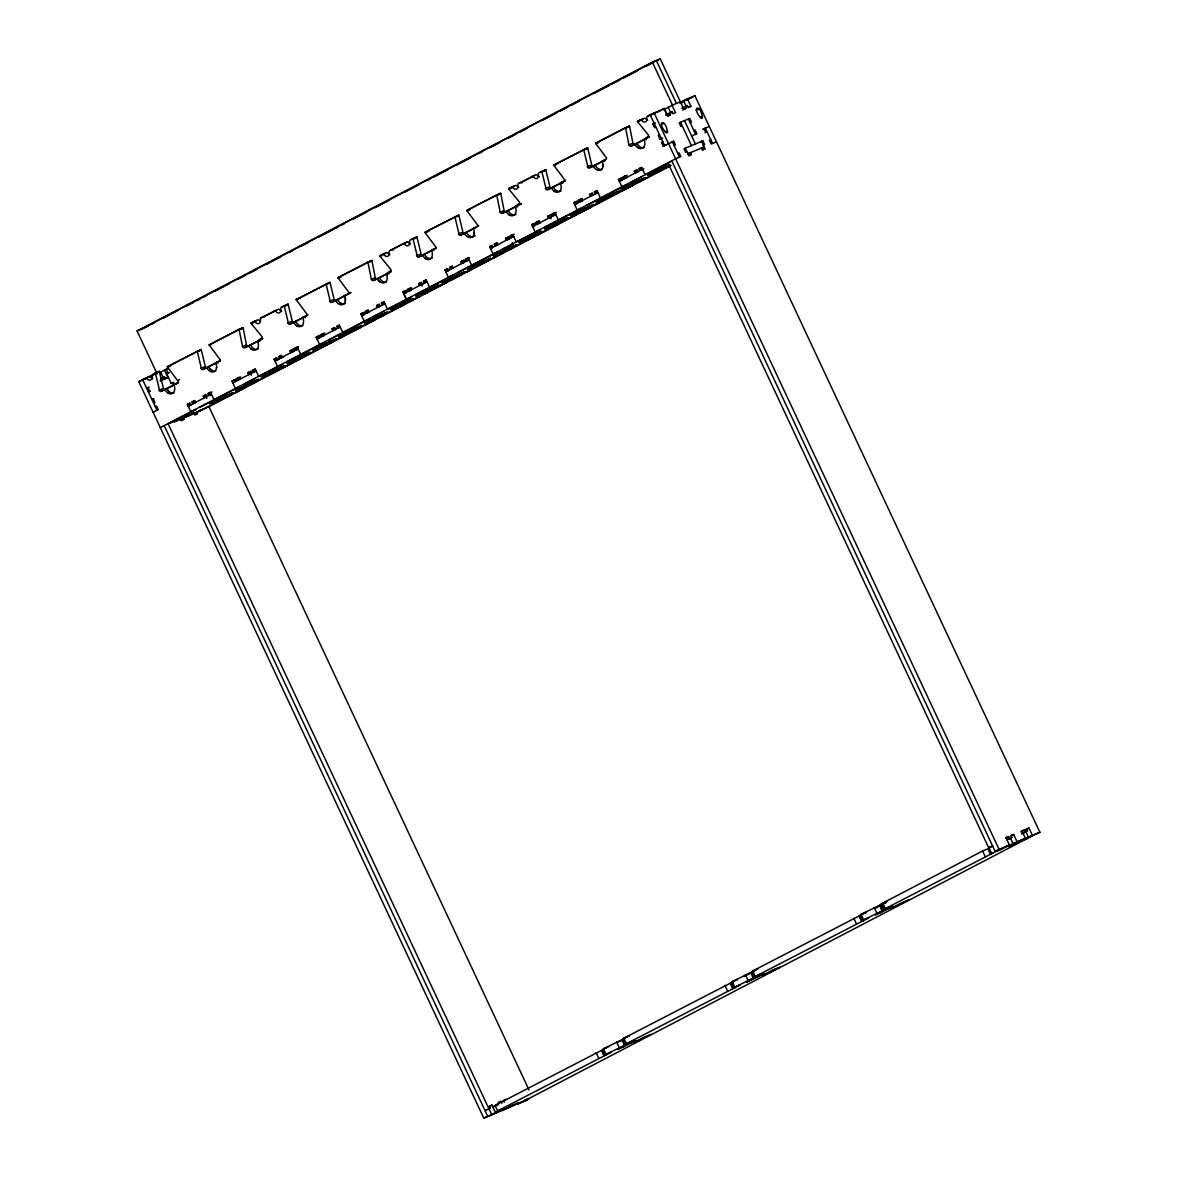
<?xml version="1.0" encoding="UTF-8"?>
<svg xmlns="http://www.w3.org/2000/svg" width="1177" height="1177" viewBox="0 0 1177 1177"><rect width="100%" height="100%" fill="white"/><g stroke="black" fill="none" stroke-linecap="round" stroke-linejoin="round"><path stroke-width="1.5" d="M216.524 368.107L216.627 366.827M345.332 300.885L345.45 299.62A7.15 5.091 67.4 0 0 344.523 295.633L350.702 292.661M474.154 233.664L474.257 232.399M602.977 166.457L603.08 165.192M262.324 338.947L248.627 346.097A2.045 1.457 67.4 0 1 246.479 344.935L243.168 328.221A2.016 1.442 67.4 0 0 242.962 327.662L239.019 329.31A2.016 1.442 67.4 0 1 239.211 329.869L242.521 346.568A2.045 1.457 67.4 0 0 244.669 347.745L248.538 345.729A7.121 5.076 67.4 0 0 256.056 349.819A7.121 5.076 67.4 0 0 257.542 341.021L262.103 337.608A2.045 1.457 67.4 0 0 261.838 336.49L251.275 323.572A2.03 1.442 67.4 0 1 250.966 323.072L256.66 320.424M391.147 271.74L377.449 278.89A2.045 1.457 67.4 0 1 375.978 278.611A2.045 1.457 67.4 0 1 375.286 277.713L371.976 261A2.016 1.442 67.4 0 0 371.785 260.455L367.827 262.088A2.016 1.442 67.4 0 1 368.018 262.648L371.344 279.361A2.045 1.457 67.4 0 0 373.492 280.523L377.346 278.508A7.121 5.076 67.4 0 0 384.879 282.598A7.121 5.076 67.4 0 0 386.365 273.814L390.926 270.386A2.045 1.457 67.4 0 0 390.661 269.283L380.083 256.351A2.03 1.442 67.4 0 1 379.788 255.85L385.467 253.202M502.8 213.111L506.257 211.669A2.045 1.457 67.4 0 1 504.109 210.506L500.799 193.793A2.016 1.442 67.4 0 0 500.608 193.234L496.65 194.882A2.016 1.442 67.4 0 1 496.841 195.426L500.151 212.14A2.045 1.457 67.4 0 0 502.299 213.317L506.169 211.301A7.121 5.076 67.4 0 0 513.702 215.391A7.121 5.076 67.4 0 0 515.188 206.593L519.734 203.18A2.045 1.457 67.4 0 0 519.484 202.061L508.905 189.144A2.03 1.442 67.4 0 1 508.611 188.644L514.29 185.995M648.777 137.312L635.08 144.462A2.045 1.457 67.4 0 1 632.932 143.285L629.621 126.572A2.016 1.442 67.4 0 0 629.415 126.027L625.473 127.66A2.016 1.442 67.4 0 1 625.664 128.219L628.974 144.933A2.045 1.457 67.4 0 0 631.122 146.095L634.991 144.08A7.121 5.076 67.4 0 0 642.51 148.17A7.121 5.076 67.4 0 0 643.996 139.386L648.556 135.958A2.045 1.457 67.4 0 0 648.292 134.855L637.728 121.922A2.03 1.442 67.4 0 1 637.419 121.422L643.113 118.774M544.274 227.529L555 222.129M200.075 407.124L210.639 401.813M255.291 378.523L244.36 384.026L246.714 382.996M286.805 361.869L297.369 356.557M328.898 339.903L339.447 334.606M373.55 316.598L384.114 311.302M415.628 294.647L426.192 289.351M457.706 272.696L468.667 267.15L466.298 268.209M502.373 249.392L513.304 243.874L510.95 244.904L512.922 244.095L512.289 242.712M235.017 392.603L245.978 387.056L235.017 392.603L237.004 391.779M586.529 205.475L597.092 200.178M289.601 362.619L290.248 364.002C251.952 383.467 308.359 354.91 288.262 364.826M631.181 182.17L641.745 176.874M363.84 325.382L374.801 319.85L363.84 325.382L365.826 324.558M450.57 280.126L461.531 274.594L450.57 280.126L452.571 279.302M492.663 258.175L503.624 252.628L492.663 258.175L494.649 257.351M537.315 234.87L548.276 229.338L537.315 234.87L539.301 234.046M579.408 212.919L590.368 207.373L579.408 212.919L581.379 212.095M632.049 185.657L621.088 191.189L632.049 185.657L630.078 186.481M670.434 165.413L665.77 167.899L670.978 165.339M157.203 373.962L137.076 330.987L652.352 62.131L660.253 58.85L683.837 109.181L686.471 108.078L685.602 106.239L687.383 105.503L688.251 107.342L690.884 106.254L687.442 98.883L679.703 102.914L687.088 99.442M141.034 329.354L656.31 60.498L676.422 103.458M144.992 327.706L148.228 326.014M151.465 324.322L154.702 322.63M162.809 318.408L177.389 310.802M185.495 306.564L193.602 302.342M196.839 300.65L200.075 298.958M203.327 297.266L206.564 295.574M214.655 291.352L229.25 283.745M237.342 279.523L245.449 275.286M248.685 273.594L256.792 269.371M266.517 264.295L281.097 256.689M289.204 252.466L292.44 250.775M300.547 246.537L308.639 242.315M318.364 237.239L337.814 227.102M341.05 225.41L344.287 223.718M352.394 219.481L366.974 211.875M375.08 207.652L389.661 200.046M404.241 192.44L418.821 184.818M426.927 180.596L430.164 178.904M433.416 177.212L447.996 169.606M456.087 165.383L470.682 157.762M478.774 153.54L482.026 151.848M490.118 147.625L499.842 142.549M507.949 138.327L516.041 134.09M519.292 132.412L527.384 128.175M541.979 120.569L556.559 112.963M559.796 111.271L567.903 107.048M571.139 105.356L579.246 101.119M593.826 93.513L608.406 85.906M611.643 84.214L619.749 79.992M622.986 78.3L637.581 70.694M645.673 66.456L653.779 62.234M657.016 60.542L660.253 58.85M174.122 421.763L181.641 417.835L168.046 423.617L491.589 1114.487L503.123 1109.161L494.105 1113.854L483.776 1118.15L138.754 381.613L148.287 376.964M178.639 382.613L164.942 389.764A2.045 1.457 67.4 0 1 163.78 389.705L159.278 371.329L152.613 374.389A2.03 1.457 67.4 0 0 151.921 375.669L152.054 377.42A4.075 2.898 67.4 0 1 150.288 380.142A4.075 2.898 67.4 0 1 147.11 378.788A2.03 1.442 67.4 0 0 145.315 378.2M155.32 372.977L159.822 391.338A2.045 1.457 67.4 0 0 160.984 391.411L164.839 389.396A7.121 5.076 67.4 0 0 172.372 393.486A7.121 5.076 67.4 0 0 173.858 384.688L177.727 382.672A2.03 1.442 67.4 0 0 178.389 381.657L167.575 367.239A2.03 1.442 67.4 0 1 167.281 366.738L201.12 349.495A2.016 1.442 67.4 0 1 201.311 350.055L205.622 367.871A2.03 1.442 67.4 0 0 206.534 368.018M197.162 351.143A2.016 1.442 67.4 0 1 197.368 351.688L201.664 369.504A2.03 1.442 67.4 0 0 202.827 369.578L206.696 367.562A7.121 5.076 67.4 0 0 214.214 371.652A7.121 5.076 67.4 0 0 215.715 362.854L219.569 360.839A2.045 1.457 67.4 0 0 220.231 359.824L209.123 344.905L239.019 329.31M253.688 321.645A2.03 1.442 67.4 0 1 255.483 322.248A4.075 2.898 67.4 0 0 258.646 323.587A4.075 2.898 67.4 0 0 260.426 320.865L260.294 319.129A2.03 1.457 67.4 0 1 260.97 317.849L277.11 309.742M307.462 315.407L293.75 322.557A2.045 1.457 67.4 0 1 292.587 322.483L288.1 304.122L281.421 307.182A2.03 1.457 67.4 0 0 280.744 308.462L280.876 310.198A4.075 2.898 67.4 0 1 279.096 312.92A4.075 2.898 67.4 0 1 275.933 311.567A2.03 1.442 67.4 0 0 274.138 310.978M284.201 305.888L288.63 324.131A2.045 1.457 67.4 0 0 289.792 324.19L293.661 322.174A7.121 5.076 67.4 0 0 301.194 326.264A7.121 5.076 67.4 0 0 302.68 317.481L306.55 315.451A2.03 1.442 67.4 0 0 307.197 314.436L296.398 300.017A2.03 1.442 67.4 0 1 296.104 299.517L329.943 282.289A2.016 1.442 67.4 0 1 330.134 282.833L334.43 300.65M348.392 293.617A2.045 1.457 67.4 0 0 349.054 292.602L337.946 277.684L367.827 262.088M419.115 256.777L422.572 255.335A2.045 1.457 67.4 0 1 421.41 255.277L416.923 236.901L410.243 239.961A2.03 1.457 67.4 0 0 409.552 241.241L409.699 242.992A4.075 2.898 67.4 0 1 407.919 245.713A4.075 2.898 67.4 0 1 404.741 244.36A2.03 1.442 67.4 0 0 402.961 243.771L389.793 250.627A2.03 1.457 67.4 0 0 389.101 251.907L389.249 253.658A4.075 2.898 67.4 0 1 387.468 256.38A4.075 2.898 67.4 0 1 384.29 255.026A2.03 1.442 67.4 0 0 382.51 254.438M424.912 258.146L425.942 258.837A7.121 5.076 67.4 0 0 430.002 259.058A7.121 5.076 67.4 0 0 431.503 250.26L435.358 248.244A2.03 1.442 67.4 0 0 436.02 247.229L425.221 232.811A2.03 1.442 67.4 0 1 424.912 232.31L458.765 215.067A2.016 1.442 67.4 0 1 458.956 215.626L463.252 233.443A2.03 1.442 67.4 0 0 464.415 233.502L476.597 227.146M454.808 216.715A2.016 1.442 67.4 0 1 454.999 217.259L459.295 235.076A2.03 1.442 67.4 0 0 460.457 235.15L464.327 233.134A7.121 5.076 67.4 0 0 471.859 237.224A7.121 5.076 67.4 0 0 473.345 228.426L477.215 226.411A2.045 1.457 67.4 0 0 477.862 225.395L466.769 210.477L496.65 194.882M511.318 187.217A2.03 1.442 67.4 0 1 513.113 187.82A4.075 2.898 67.4 0 0 516.291 189.159A4.075 2.898 67.4 0 0 518.071 186.437L517.924 184.701A2.03 1.457 67.4 0 1 518.616 183.421L534.741 175.314M565.092 180.978L551.395 188.129A2.045 1.457 67.4 0 1 550.233 188.055L545.731 169.694L539.066 172.754A2.03 1.457 67.4 0 0 538.375 174.034L538.522 175.77A4.075 2.898 67.4 0 1 536.741 178.492A4.075 2.898 67.4 0 1 533.564 177.138A2.03 1.442 67.4 0 0 531.769 176.55M541.832 171.459L546.275 189.703A2.045 1.457 67.4 0 0 547.437 189.762L551.292 187.746A7.121 5.076 67.4 0 0 558.825 191.836A7.121 5.076 67.4 0 0 560.311 183.053L564.18 181.023A2.03 1.442 67.4 0 0 564.842 180.007L554.043 165.589A2.03 1.442 67.4 0 1 553.734 165.089L587.573 147.861A2.016 1.442 67.4 0 1 587.779 148.405L592.075 166.222A2.03 1.442 67.4 0 0 593.237 166.295L605.419 159.94M583.615 149.494A2.016 1.442 67.4 0 1 583.821 150.053L588.117 167.87A2.03 1.442 67.4 0 0 589.28 167.928L593.149 165.913A7.121 5.076 67.4 0 0 600.667 170.003A7.121 5.076 67.4 0 0 602.168 161.205L606.023 159.189A2.045 1.457 67.4 0 0 606.685 158.174L595.577 143.256L625.473 127.66M680.38 101.811L672.052 105.283L675.51 112.639L672.861 113.742L672.008 111.889L669.581 112.904L670.449 114.743L667.815 115.832L664.358 108.475L647.424 116.199A2.03 1.457 67.4 0 0 646.747 117.479L646.879 119.23A4.075 2.898 67.4 0 1 645.114 121.952A4.075 2.898 67.4 0 1 641.936 120.598A2.03 1.442 67.4 0 0 640.141 120.01M146.536 377.979L156.821 373.3M153.599 373.977L159.278 371.329M167.281 366.738L201.12 349.495M209.123 344.905L242.962 327.662M250.966 323.072L257.645 320.012A2.03 1.442 67.4 0 1 259.44 320.6A4.075 2.898 67.4 0 0 260.249 321.38M282.406 306.77L288.1 304.122M301.636 297.06L329.943 282.289M371.785 260.455L337.946 277.684M379.788 255.85L386.468 252.79A2.03 1.442 67.4 0 1 388.248 253.379A4.075 2.898 67.4 0 0 390.028 254.673M390.779 250.215L406.918 242.124A2.03 1.442 67.4 0 1 408.699 242.712A4.075 2.898 67.4 0 0 410.479 244.007M416.923 236.901L411.229 239.549M424.912 232.31L458.765 215.067M500.608 193.234L466.769 210.477M508.611 188.644L515.276 185.583A2.03 1.442 67.4 0 1 517.071 186.172A4.075 2.898 67.4 0 0 518.851 187.467M522.573 181.773L535.726 174.902A2.03 1.442 67.4 0 1 537.521 175.505A4.075 2.898 67.4 0 0 539.301 176.785M545.731 169.694L543.024 171.106A2.03 1.457 67.4 0 0 542.671 171.386M553.734 165.089L587.573 147.861M595.577 143.256L629.415 126.027M637.419 121.422L644.099 118.362A2.03 1.442 67.4 0 1 645.893 118.951A4.075 2.898 67.4 0 0 647.659 120.245M654.103 113.139L651.381 114.566A2.03 1.457 67.4 0 0 651.043 114.846M149.082 377.331L152.951 375.316L142.608 379.612L156.997 410.287M656.634 112.506L660.488 110.491L650.145 114.787L664.534 145.462M661.459 109.991L664.358 108.475M160.204 372.388L166.222 369.254L167.943 372.932L166.648 373.609L171.254 383.422L173.887 382.334M663.46 109.799L672.479 105.106L652.352 62.131M1039.924 832.316L1032.45 835.42L1029.007 828.049L1026.359 829.152L1027.227 830.991L1025.447 831.727L1024.593 829.888L1021.945 830.977L1025.402 838.348L1017.075 841.805L1013.618 834.434L1010.984 835.538L1011.837 837.377L1009.425 838.377L1008.557 836.538L1005.923 837.641L1009.38 844.998L995.183 851.309L1039.924 832.316L694.916 95.778L688.324 99.221A2.03 1.457 67.4 0 0 687.986 99.501M160.587 378.729L164.456 376.714L165.324 378.567L167.958 377.464L164.515 370.093L167.84 368.71M672.008 111.889L665.726 114.919L668.139 113.919M681.748 108.255L687.383 105.503M160.322 380.907L162.897 379.568L162.043 377.729L164.456 376.714M655.898 127.057L654.603 127.734L652.882 124.056L654.177 123.379M667.874 116.082L670.449 114.743M164.089 379.48L167.958 377.464M682.601 110.094L686.471 108.078M688.31 107.593L690.884 106.254M171.254 383.422L172.548 382.76L173.696 385.217M696.107 110.226L698.682 108.873L696.71 109.696M335.504 300.341A7.121 5.076 67.4 0 0 343.037 304.431A7.121 5.076 67.4 0 0 344.523 295.648L346.509 294.824L331.649 302.357A2.03 1.442 67.4 0 1 330.472 302.298L326.176 284.481A2.016 1.442 67.4 0 0 325.985 283.922M433.916 250.539A7.121 5.076 67.4 0 0 433.474 249.436L418.615 256.983A2.045 1.457 67.4 0 1 417.452 256.91L412.965 238.548M218.128 363.119A7.121 5.076 67.4 0 0 217.686 362.03L206.696 367.562M248.538 345.729L259.529 340.197A7.121 5.076 67.4 0 1 259.94 341.212M293.661 322.174L304.652 316.657A7.121 5.076 67.4 0 1 305.093 317.746M380.804 282.377L379.744 281.656A7.136 5.091 67.4 0 1 377.346 278.508L388.351 272.99A7.121 5.076 67.4 0 1 388.778 274.079M464.327 233.134L475.317 227.602L473.345 228.426M506.169 211.301L517.159 205.769A7.121 5.076 67.4 0 1 517.6 206.872M551.292 187.746L562.297 182.229A7.121 5.076 67.4 0 1 562.724 183.318M593.149 165.913L604.139 160.396A7.121 5.076 67.4 0 1 604.581 161.484M634.991 144.08L645.982 138.562A7.121 5.076 67.4 0 1 646.423 139.651M220.482 360.78L203.312 369.372M335.592 300.724L350.82 292.779M424.088 254.541L436.27 248.185M507.787 210.874L521.485 203.724M659.488 134.737L658.208 135.414L659.929 139.092L662.563 137.989M153.672 403.24L154.967 402.563L153.231 398.885L151.951 399.562L153.922 398.738M659.929 139.092L661.209 138.415M155.246 406.624L156.541 405.947L158.262 409.625L153.113 412.318M662.798 141.799L661.503 142.461L663.24 146.154L665.873 145.051M663.24 146.154L673.685 141.255L675.407 144.948L674.083 145.492M671.111 142.608L673.685 141.255M703.36 128.999L709.29 126.469M702.757 129.455L705.332 128.116L712.512 143.462M705.097 132.677L707.053 131.795L706.082 132.295M192.175 411.45L196.073 409.552L190.792 411.759L187.334 404.388L189.909 403.049L190.777 404.888M195.559 402.666L192.925 403.77L192.057 401.916L194.632 400.577L195.5 402.416M206.063 397.12L204.092 397.944L203.224 396.105L205.798 394.751L206.666 396.59M211.448 394.383L208.815 395.472L207.946 393.633L210.521 392.294L213.979 399.65L221.835 396.119L220.511 396.664M236.842 388.145L240.726 386.262L235.444 388.454L232.001 381.083L234.576 379.744L235.429 381.583M237.577 380.465L236.724 378.626L239.299 377.273L240.152 379.126M251.157 373.595L248.744 374.639L247.876 372.8L250.466 371.446L251.319 373.3M256.1 371.079L253.467 372.167L252.614 370.328L255.188 368.99L258.646 376.346L266.488 372.815L265.178 373.359M278.905 366.194L282.804 364.311L277.522 366.488L274.079 359.132L276.654 357.779L277.522 359.632M283.613 356.866L279.655 358.514L278.802 356.66L281.377 355.322L282.245 357.161M293.779 351.379L290.822 352.688L289.969 350.834L296.501 347.848M298.193 349.128L295.545 350.216L294.691 348.377L297.266 347.038L300.709 354.395L308.565 350.864L307.241 351.408M320.997 344.243L324.896 342.345L319.614 344.537L316.157 337.166L324.837 333.062M336.151 329.295L332.914 330.722L332.046 328.883L334.621 327.544L335.489 329.383M340.271 327.162L337.637 328.265L336.769 326.426L339.344 325.073L342.801 332.444L350.658 328.898L349.334 329.442M365.65 320.938L369.549 319.041L364.267 321.233L360.809 313.876L363.384 312.523L364.252 314.377M369.034 312.155L366.4 313.244L365.532 311.405L368.107 310.066L368.975 311.905M380.804 305.991L377.567 307.418L376.699 305.579L379.274 304.24L380.142 306.079M384.923 303.857L382.29 304.961L381.422 303.122L383.996 301.768L387.454 309.139L395.31 305.593L393.986 306.152M407.728 298.973L411.626 297.09L406.345 299.282L402.902 291.911L405.477 290.572L406.33 292.411M411.111 290.204L408.478 291.293L407.625 289.454L410.199 288.1L411.053 289.954M423.161 283.907L419.645 285.467L418.777 283.628L421.351 282.289L422.219 284.128M427.001 281.906L424.367 283.01L423.499 281.156L426.089 279.817L429.546 287.173L437.388 283.642L436.078 284.187M449.82 277.022L453.704 275.124L448.422 277.331L444.98 269.96L447.554 268.621L448.408 270.46M450.556 269.342L449.702 267.488L452.277 266.149L453.13 267.988M464.4 262.339L461.722 263.516L460.869 261.677L463.444 260.323L464.297 262.162M469.093 259.955L466.445 261.044L465.592 259.205L468.166 257.866L471.624 265.222L479.466 261.691L478.156 262.236M494.472 253.717L498.371 251.834L493.089 254.026L489.632 246.655L492.207 245.316L493.075 247.155M497.856 244.934L495.223 246.037L494.355 244.198L496.929 242.845L497.797 244.684M509.053 239.049L506.39 240.211L505.522 238.372L508.096 237.018L508.964 238.872M513.746 236.651L511.112 237.739L510.244 235.9L512.819 234.561L516.276 241.918L524.133 238.387L522.809 238.931M536.535 231.766L540.434 229.883L535.167 232.06L531.71 224.704L534.284 223.35L535.152 225.204M539.934 222.983L537.3 224.071L536.432 222.232L539.007 220.893L539.875 222.733M551.41 216.951L548.467 218.26L547.599 216.406L550.174 215.067L551.042 216.906M555.824 214.7L553.19 215.788L552.322 213.949L554.897 212.61L558.354 219.967L566.196 216.436L564.886 216.98M578.628 209.8L582.527 207.917L577.245 210.109L573.788 202.738L576.377 201.399L577.23 203.238M582.012 201.032L579.378 202.12L578.51 200.281L581.1 198.942L581.953 200.781M590.545 196.294L589.677 194.455L592.252 193.116L593.12 194.955M597.901 192.734L595.268 193.837L594.4 191.983L596.974 190.645L600.447 198.001L608.288 194.47L606.979 195.014M623.295 186.51L627.179 184.612L621.897 186.805L618.455 179.448L621.029 178.095L621.883 179.934M626.679 177.727L624.031 178.816L623.177 176.977L625.752 175.638L626.605 177.477M638.449 171.562L635.197 172.99L634.344 171.151L636.919 169.812L637.772 171.651M639.92 170.533L639.067 168.694L641.642 167.34L645.099 174.711L652.955 171.165L651.631 171.724M535.667 223.056L538.242 221.717L535.609 222.806M211.404 394.133L188.217 406.227L190.851 405.123M232.869 382.922L256.056 370.829M298.119 348.878L274.932 360.971L278.89 359.323M340.212 326.912L317.025 339.005L319.673 337.917M384.879 303.607L361.692 315.716L364.326 314.612M406.359 299.282L403.77 293.75L426.957 281.656M469.034 259.705L445.848 271.799L448.481 270.695M513.687 236.4L490.5 248.494L493.148 247.405M555.765 214.449L532.578 226.543L535.211 225.454M597.857 192.484L574.67 204.577L577.304 203.489M642.51 169.179L619.323 181.287L621.956 180.184M700.315 142.196L702.89 140.857L704.611 144.536L703.287 145.095M160.307 427.663L675.598 158.792M170.68 422.661L194.749 410.111M217.936 398.017L239.402 386.806M262.589 374.713L281.48 364.855M304.666 352.747L323.557 342.89M346.744 330.796L368.224 319.6M391.411 307.491L410.302 297.634M433.489 285.54L452.38 275.683M475.567 263.589L497.032 252.378M520.219 240.285L539.125 230.427M562.312 218.319L581.203 208.461M604.389 196.368L625.855 185.172M649.042 173.063L669.904 162.191M170.709 422.793L173.284 421.44M175.255 421.454L177.83 420.101M196.618 411.759L197.471 413.598L194.838 414.687L193.97 412.847L179.125 419.439L190.115 414.863M687.957 153.937L690.531 152.598L691.385 154.437L688.81 155.776M210.963 403.181L223.851 396.472M236.739 389.749L249.612 383.025M262.5 376.302L275.374 369.578M288.262 362.854L301.135 356.131M314.024 349.422L326.912 342.698M339.785 335.975L352.673 329.251M365.547 322.527L378.435 315.804M391.308 309.095L404.197 302.371M417.085 295.648L429.958 288.924M442.846 282.2L455.72 275.477M468.608 268.753L481.481 262.044M494.369 255.321L507.243 248.597M520.131 241.874L533.019 235.15M545.893 228.426L558.781 221.703M571.654 214.994L584.542 208.27M597.416 201.547L610.304 194.823M623.192 188.099L636.066 181.376M648.954 174.652L661.827 167.943M214.92 401.548L227.808 394.825M240.682 388.101L253.57 381.377M266.458 374.654L279.332 367.945M292.22 361.221L305.093 354.498M317.981 347.774L330.855 341.05M343.743 334.327L356.631 327.603M369.504 320.894L382.393 314.171M395.266 307.447L408.154 300.724M421.028 294L433.916 287.276M446.804 280.553L459.677 273.844M472.565 267.12L485.439 260.397M498.327 253.673L511.201 246.949M524.089 240.226L536.977 233.502M549.85 226.793L562.738 220.07M575.612 213.346L588.5 206.622M601.373 199.899L614.262 193.175M627.15 186.452L640.023 179.743M652.911 173.019L665.785 166.295M187.54 416.217L193.97 412.847M218.878 399.9L233.105 392.618L219.967 398.356L221.291 397.797M244.639 386.453L258.866 379.185L245.743 384.908L247.052 384.364M270.401 373.021L284.628 365.738L271.504 371.461L272.814 370.917M296.177 359.573L310.39 352.291L297.266 358.029L298.59 357.47M321.939 346.126L336.151 338.858L323.028 344.581L324.352 344.037M347.701 332.694L361.913 325.411L348.789 331.134L350.113 330.59M373.462 319.247L387.674 311.964L374.551 317.687L375.875 317.143M399.224 305.799L413.451 298.517L400.312 304.255L401.637 303.71M424.985 292.352L439.212 285.084L426.089 290.807L427.398 290.263M450.747 278.92L464.974 271.637L451.85 277.36L453.16 276.816M476.523 265.472L490.735 258.19L477.612 263.928L478.936 263.368M502.285 252.025L516.497 244.757L503.373 250.48L504.698 249.936M528.046 238.593L542.259 231.31L529.135 237.033L530.459 236.489M553.808 225.145L568.02 217.863L554.897 223.601L556.221 223.041M579.57 211.698L593.797 204.43L580.658 210.153L581.982 209.609M605.331 198.251L619.558 190.983L606.435 196.706L607.744 196.162M631.093 184.818L645.32 177.536L632.196 183.259L633.506 182.715M656.869 171.371L669.742 164.648L657.958 169.826L659.267 169.267M188.879 415.79L208.932 406.639L529.017 1089.946M701.154 148.493L704.155 146.934L687.898 153.687M199.251 410.655L200.531 409.993M197.206 412.185L203.621 408.846M181.273 420.601L183.847 419.262L182.979 417.408M202.061 409.802L227.735 396.414M250.922 384.305L272.387 373.109M295.574 361.001L314.465 351.143M330.354 342.86L321.38 347.583L332.708 341.83L330.354 342.86L332.341 342.036L331.693 340.653M356.543 329.192L336.342 339.594L341.61 337.402M379.73 317.099L401.21 305.888M417.099 297.604L408.139 302.327L419.424 296.575L417.085 297.604L419.071 296.781L418.409 295.398M424.397 293.794L443.288 283.937M466.475 271.843L485.365 261.985M508.552 249.877L530.018 238.681M553.205 226.572L572.11 216.715M614.188 194.764L593.973 205.166L599.255 202.974M637.375 182.67L658.84 171.459M207.623 407.316L670.522 165.795M194.896 414.937L197.471 413.598M702.448 150.112L705.023 148.773L701.566 141.402M489.426 1106.454L492.015 1105.115L495.458 1112.471L501.829 1109.823M498.445 1102.717L501.019 1101.363L501.888 1103.202M1005.982 837.892L1008.557 836.538M1011.043 835.788L1013.618 834.434M492.015 1105.115L489.367 1106.203L490.235 1108.043L485.056 1110.602L486.366 1110.058M495.061 1105.394L603.992 1049.119L602.668 1049.663L605.258 1055.18L606.567 1054.636L497.636 1110.911L495.061 1105.394L499.004 1103.746M603.418 1048.839L624.443 1038.438L623.119 1038.997L625.708 1044.514L627.017 1043.97L606.008 1054.371L603.418 1048.839L608.7 1046.662M623.869 1038.173L732.8 981.898L731.491 982.442L734.08 987.974L735.39 987.429L626.458 1043.705L623.869 1038.173L629.151 1035.981L626.576 1037.334M732.241 981.633L753.251 971.231L751.941 971.775L754.531 977.293L755.84 976.748L734.831 987.15L732.241 981.633L737.523 979.441L734.934 980.779M752.692 970.966L861.623 914.691L860.299 915.235L862.888 920.752L864.212 920.208L861.638 921.547L755.281 976.483L752.692 970.966L757.959 968.774L751.941 971.775M861.064 914.411L882.073 904.01L880.749 904.569L883.338 910.086L884.663 909.541L863.653 919.943L861.064 914.411L866.331 912.219L860.299 915.235M883.338 910.086L889.371 907.084L884.104 909.277L881.514 903.745L982.589 851L987.871 848.808L990.446 854.34L993.035 852.987L991.711 853.546L989.121 848.014L992.682 846.16M667.859 162.823L988.724 847.808L992.594 845.792M602.668 1049.663L606.126 1048.001M623.119 1038.997L625.252 1037.879M731.491 982.442L733.624 981.338M880.749 904.569L886.781 901.553L881.514 903.745M497.9 1104.732L492.869 1106.954L497.753 1104.541M1020.724 831.904L1024.593 829.888M618.131 1042.278L624.016 1039.203M743.996 976.601L754.31 971.216M877.233 907.07L883.118 904.01M1025.138 830.065L1029.007 828.049M875.453 908.291L876.747 907.614M884.471 903.583L885.766 902.906M1006.85 839.731L1009.425 838.377M1007.983 839.392L1011.837 837.377M1021.592 833.743L1025.447 831.727M1023.357 833.007L1027.227 830.991M483.776 1118.15L528.517 1099.156L524.648 1101.172L517.174 1104.276L528.841 1098.465L527.546 1099.141M884.104 909.277L990.446 854.34M605.258 1055.18L611.29 1052.179L606.008 1054.371M625.708 1044.514L631.74 1041.513L626.458 1043.705M734.08 987.974L740.098 984.958L734.831 987.15M754.531 977.293L760.548 974.291L755.281 976.483M862.888 920.752L868.92 917.751L863.653 919.943M991.711 853.546L999.141 849.662M500.343 1110.073L502.917 1108.719L497.636 1110.911M499.195 1110.926L500.49 1110.249M997.728 850.809L999.008 850.132M1000.362 849.706L1009.38 844.998M622.824 1047.236L624.119 1046.559M758.238 976.322L759.533 975.645M880.455 912.808L881.75 912.131M1017.075 841.805L1008.056 846.513L1017.678 842.379M512.157 1105.541L513.452 1104.865L501.799 1110.661L519.145 1102.496L515.217 1104.261M1010.69 845.41L1011.97 844.748M1013.75 844.144L1015.03 843.468M1016.384 843.056L1025.402 838.348M638.214 1040.836L639.494 1040.174M774.26 969.657L775.555 968.995M895.844 906.408L897.139 905.746M1032.45 835.42L1023.431 840.113L1028.242 837.995M1026.079 839.024L1027.359 838.348M524.559 1100.789L1032.111 835.964M592.531 195.47L593.782 194.867M206.505 396.899L206.725 398.488M687.442 98.883L694.916 95.778M691.046 97.794L683.572 100.898L686.338 106.798M648.424 115.787L650.395 114.978M651.823 114.507L655.03 113.169M687.339 99.633L684.367 100.854A2.03 1.457 67.4 0 0 683.793 101.59M637.728 121.922L639.699 121.099M137.076 330.987L143.668 328.251M626.65 127.807L629.621 126.572M595.886 143.756L598.843 142.52M584.807 149.641L587.779 148.405M652.882 124.056L655.515 122.952M554.043 165.589L556.015 164.765M540.052 172.342L542.023 171.518M542.965 171.474L545.922 170.238M518.616 183.421L521.573 182.185M661.739 124.218L663.725 123.408M508.905 189.144L511.877 187.908M497.827 195.029L500.799 193.793M467.063 210.977L470.035 209.741M455.985 216.862L458.956 215.626M628.974 144.933L632.432 143.491M647.865 137.356L649.351 136.738M645.982 138.562L644.01 139.372L644.481 140.593M631.622 145.889L635.08 144.462M665.329 131.898L667.315 131.074C665.285 118.024 656.442 121.452 665.358 131.883A1.53 1.074 62.4 0 0 666.991 132.854A1.53 1.074 62.4 0 0 667.33 131.074M700.3 117.376L702.272 116.552C700.212 103.517 691.399 106.93 700.3 117.376A1.53 1.074 62.4 0 0 701.933 118.347A1.53 1.074 62.4 0 0 702.272 116.552M425.221 232.811L428.193 231.575M682.248 125.968L680.924 126.513L679.203 122.835L689.751 118.45L691.473 122.128L690.163 122.688M414.142 238.696L417.114 237.46M587.132 166.766L590.589 165.324M403.946 243.359L406.918 242.124M602.168 161.205L604.139 160.396M589.78 167.722L593.237 166.295M380.083 256.351L382.069 255.527M545.289 188.6L548.747 187.158M564.18 181.023L565.666 180.405M369.019 262.236L371.976 261M560.311 183.038L562.297 182.229M547.923 189.556L551.395 188.129M338.24 278.184L339.241 277.772M340.227 277.36L341.212 276.948M693.9 130.662L695.21 130.117L696.946 133.795L691.664 135.988M327.162 284.069L330.134 282.833M500.151 212.14L503.609 210.712M519.057 204.577L521.352 203.621M517.159 205.769L515.188 206.593L515.658 207.799M296.104 299.517L300.061 297.869A2.03 1.442 67.4 0 0 300.356 298.37M296.398 300.017L298.384 299.193M458.309 233.973L461.767 232.546M285.32 305.902L288.291 304.666M477.215 226.411L478.686 225.793M260.97 317.849L263.942 316.613M460.957 234.944L464.415 233.502M251.275 323.572L254.232 322.336M416.467 255.806L419.924 254.379M240.196 329.457L243.168 328.221M431.503 250.26L433.474 249.436M209.432 345.405L211.404 344.581M702.89 140.857L683.984 148.714L685.705 152.392L687.03 151.848M198.354 351.29L201.311 350.055M371.344 279.361L374.801 277.919M390.234 271.784L391.22 271.372M639.067 168.694L641.7 167.59M388.351 272.99L386.365 273.8L386.836 275.021M634.344 171.151L636.978 170.062M677.82 153.466L679.144 152.922L680.865 156.6L675.569 158.807M710.79 139.769L709.466 140.328L711.202 144.006L716.469 141.814M373.977 280.317L377.449 278.89M623.177 176.977L627.135 175.329M618.455 179.448L622.412 177.801M641.244 169.988L643.878 168.885M167.575 367.239L170.547 366.003M156.512 373.124L159.469 371.888M329.486 301.194L332.959 299.752M594.4 191.983L597.048 190.895M138.754 381.613L147.611 377.935M589.677 194.455L592.325 193.366M332.135 302.151L334.606 301.121M578.51 200.281L582.468 198.633M573.788 202.738L577.745 201.105M691.385 154.437L688.751 155.526L685.308 148.17M705.023 148.773L702.375 149.862L701.521 148.022M287.644 323.028L291.102 321.586M166.648 373.609L169.297 372.506M306.55 315.451L308.021 314.833M302.68 317.466L304.652 316.657M667.182 165.986L668.507 165.442M552.322 213.949L556.28 212.301M547.599 216.406L551.557 214.773M651.543 173.313L647.644 175.196L658.193 170.812M659.458 170.018L660.783 169.473M290.292 323.984L293.75 322.557M666.138 167.649L668.124 166.84M536.432 222.232L539.081 221.144M662.798 169.826L654.942 173.357L656.251 172.813M531.71 224.704L534.343 223.601M641.421 179.434L642.745 178.889M625.781 186.746L621.883 188.644L632.432 184.259M633.697 183.465L635.006 182.921M160.263 380.657L162.897 379.568M639.935 181.332L636.051 183.215L641.333 181.023M242.521 346.568L245.978 345.141M261.412 339.005L262.898 338.387M259.529 340.197L257.557 341.021L258.028 342.227M510.244 235.9L514.202 234.267M505.522 238.372L509.479 236.724M615.659 192.866L616.983 192.322M149.258 387.115L146.625 388.204L147.919 387.527L149.641 391.22L148.346 391.882L150.332 391.058M245.169 347.539L248.627 346.097M623.457 190.13L621.485 190.954L620.823 189.585M494.355 244.198L496.988 243.095M600.02 200.193L596.121 202.091L606.67 197.707M607.935 196.912L609.245 196.353M618.146 193.116L610.274 196.662L611.599 196.118M489.632 246.655L492.266 245.566M589.898 206.313L591.207 205.769M200.679 368.401L204.136 366.974M596.548 203.827L597.872 203.283M219.569 360.839L220.555 360.427M574.258 213.64L570.359 215.523L580.908 211.139M582.174 210.345L583.483 209.8M215.7 362.854L217.686 362.03M465.592 259.205L469.549 257.557M588 208.432L589.971 207.608L589.324 206.225M460.869 261.677L464.812 260.029M564.136 219.761L565.446 219.216M178.639 379.95L179.64 379.538M449.702 267.488L452.336 266.399M570.786 217.274L576.068 215.082M568.211 218.613L569.536 218.069M444.98 269.96L447.613 268.871M548.497 227.073L544.598 228.971L555.147 224.586M556.397 223.792L557.721 223.247M158.836 390.234L162.294 388.807M555.779 225.234L551.881 227.132L557.162 224.939M173.858 384.688L175.844 383.864L164.839 389.396M538.375 233.208L539.684 232.649M423.499 281.156L426.148 280.067M545.907 230.383L547.893 229.559M418.777 283.628L421.425 282.524M522.72 240.52L518.836 242.418L529.385 238.034M530.636 237.239L531.96 236.68M161.47 391.205L164.942 389.764M407.625 289.454L411.567 287.806M533.975 237.033L526.119 240.579L527.443 240.02M402.902 291.911L406.845 290.278M512.598 246.64L513.922 246.096M496.959 253.967L493.075 255.85L503.624 251.481M504.874 250.672L506.198 250.127M511.127 248.538L507.228 250.436L512.51 248.229M381.422 303.122L384.055 302.018M403.77 293.75L406.403 292.661M376.699 305.579L379.332 304.49M466.298 268.209L468.269 267.385M501.255 253.688L503.226 252.864M486.837 260.088L488.161 259.543M471.197 267.414L467.298 269.298L477.847 264.913M479.113 264.119L480.437 263.574M365.532 311.405L368.18 310.316M489.323 260.338L481.467 263.869L482.776 263.324M360.809 313.876L364.767 312.229M461.075 273.535L462.399 272.976M469.034 270.489L465.15 272.387L470.432 270.195M445.436 280.847L441.537 282.745L452.086 278.36M453.351 277.566L454.66 277.022M336.769 326.426L339.403 325.323M459.177 275.639L461.149 274.829L460.501 273.447M332.046 328.883L334.68 327.795M435.313 286.967L436.638 286.423M447.245 282.289L439.389 285.834L440.698 285.29M316.157 337.166L320.115 335.533M419.674 294.294L415.775 296.192L426.324 291.808M427.589 291.013L428.899 290.454M426.957 292.455L423.058 294.338L428.354 292.146M324.381 335.46L321.748 336.548L320.88 334.709L323.454 333.371L324.322 335.21M409.552 300.415L410.876 299.87M294.691 348.377L298.649 346.729M289.969 350.834L293.926 349.201M393.912 307.741L390.014 309.625L400.563 305.24M401.828 304.446L403.137 303.901M410.479 301.268L408.507 302.077L407.845 300.709M278.802 356.66L281.435 355.572M405.168 304.255L397.296 307.785L398.62 307.241M274.079 359.132L276.713 358.029M383.79 313.862L385.1 313.317M368.151 321.174L364.252 323.072L374.801 318.687M376.051 317.893L377.376 317.349M382.304 315.76L378.405 317.643L383.687 315.451M252.614 370.328L255.247 369.24M372.432 320.909L374.418 320.085M247.876 372.8L251.834 371.152M358.029 327.309L359.338 326.75M236.724 378.626L240.682 376.978M342.375 334.621L338.49 336.519L349.039 332.135M350.29 331.34L351.614 330.781M235.886 379.2L238.534 378.097L232.001 381.083M360.5 327.544L352.644 331.09L353.968 330.546M332.252 340.741L333.577 340.197M338.917 338.255L340.227 337.711M316.613 348.068L312.729 349.952L323.278 345.567M324.528 344.773L325.852 344.228M207.946 393.633L211.904 391.985M203.224 396.105L205.857 395.001M323.749 346.524L321.762 347.347L321.115 345.964M306.491 354.189L307.815 353.644M192.057 401.916L194.705 400.827M313.156 351.702L318.423 349.51M187.334 404.388L189.983 403.299M310.581 353.041L311.89 352.497M290.851 361.501L286.953 363.399L297.501 359.014M298.767 358.22L300.091 357.676M298.149 359.662L294.25 361.56L299.532 359.368M280.729 367.636L282.053 367.077M265.09 374.948L261.191 376.846L271.74 372.462M273.005 371.667L274.315 371.108M244.728 383.82L246.699 382.996M279.685 369.298L281.671 368.475M276.345 371.461L268.488 375.007L269.798 374.448M254.968 381.068L256.292 380.524M239.328 388.395L235.429 390.278L245.978 385.909M247.244 385.1L248.553 384.555M253.482 382.966L249.583 384.864L254.879 382.672M243.624 388.116L245.596 387.292M229.206 394.516L230.53 393.971M213.567 401.843L209.668 403.726L220.217 399.341M221.482 398.547L222.791 398.003M231.692 394.766L223.821 398.297L225.145 397.752M199.752 410.861L202.429 409.743M174.24 421.866L187.261 416.467M183.847 419.262L181.214 420.351L180.346 418.512M1007.541 839.584L1010.616 838.304M1021.768 833.669L1026.006 831.904M988.724 847.808L990.048 847.249M1001.642 849.029L995.271 851.677L671.729 160.808M498.386 1102.466L501.019 1101.363M506.081 1099.259L503.432 1100.363L504.3 1102.202M488.911 1108.587L490.235 1108.043M509.523 1106.63L517.851 1103.173M524.913 1100.245L528.429 1098.774M597.931 168.561L598.799 169.076M469.108 235.768L469.976 236.297A7.121 5.076 67.4 0 0 473.448 236.577M340.285 302.989L341.168 303.504M211.477 370.196L212.346 370.726M553.734 190.939L554.75 191.616M296.104 325.367L297.119 326.044M167.281 392.574L168.296 393.265M637.375 147.228L638.449 147.949M508.552 214.435L509.626 215.17M250.922 348.863L251.996 349.598M704.008 128.661L705.729 132.339M1025.829 831.536L1028.595 837.436M688.442 118.995L695.622 134.34M684.484 120.642L695.401 143.962M680.527 122.29L691.443 145.61M668.183 107.298L670.949 113.183M1010.44 837.936L1013.206 843.821M664.328 109.314L667.079 115.199M672.347 141.814L679.526 157.159M654.029 112.757L999.052 849.294M982.589 851L985.178 856.532M882.882 903.45L885.472 908.968M879.499 905.363L882.088 910.88M874.217 907.555L876.806 913.072M550.439 217.436L551.086 218.819M859.048 916.03L861.638 921.547M853.766 918.222L856.356 923.739M750.676 972.57L753.265 978.102M745.409 974.762L747.998 980.294M421.631 284.643L422.278 286.026M730.226 983.236L732.815 988.768M724.958 985.429L727.548 990.96M318.732 335.828L319.6 337.667M621.853 1039.791L624.443 1045.308M292.543 349.495L293.397 351.334M616.586 1041.983L619.176 1047.501M601.418 1050.458L603.992 1055.975M596.136 1052.65L598.725 1058.167M250.73 373.815L251.378 375.198M160.646 372.123L163.397 378.008M150.406 375.963L151.936 379.215M164.191 425.633L487.631 1116.134M393.059 250.274A2.03 1.457 67.4 0 1 393.751 248.994M413.51 239.593A2.03 1.457 67.4 0 1 413.613 239.049M430.017 259.058A7.121 5.076 67.4 0 1 422.484 254.968M432.342 258.013A7.121 5.076 67.4 0 1 424.456 254.144M429.178 231.163A2.03 1.442 67.4 0 1 428.869 230.663M473.478 236.562A7.121 5.076 67.4 0 1 466.298 232.31M474.787 235.68A7.121 5.076 67.4 0 1 474.169 236.209A7.121 5.076 67.4 0 0 474.846 235.621M516.041 214.346A7.121 5.076 67.4 0 1 508.14 210.477M512.863 187.496A2.03 1.442 67.4 0 1 512.569 186.996M521.882 183.053A2.03 1.457 67.4 0 1 521.985 182.509M559.678 191.395A7.121 5.076 67.4 0 1 553.278 186.922M561.164 190.806A7.121 5.076 67.4 0 1 560.414 191.189M557.986 163.941A2.03 1.442 67.4 0 1 557.692 163.441M602.3 169.341A7.121 5.076 67.4 0 1 595.121 165.089M644.143 147.508A7.121 5.076 67.4 0 1 636.963 143.256M641.686 120.275A2.03 1.442 67.4 0 1 641.377 119.774M149.273 376.552A2.03 1.442 67.4 0 1 151.068 377.14A4.075 2.898 67.4 0 0 152.833 378.435M155.982 373.477A2.03 1.457 67.4 0 1 156.556 372.741M171.459 365.473A2.03 1.442 67.4 0 1 171.239 365.091M255.232 321.924A2.03 1.442 67.4 0 1 254.923 321.424M264.339 316.937A2.03 1.457 67.4 0 1 264.928 316.201L278.096 309.33A2.03 1.442 67.4 0 1 279.876 309.934A4.075 2.898 67.4 0 0 281.656 311.214M284.702 306.814A2.03 1.457 67.4 0 1 285.378 305.534M384.04 254.703A2.03 1.442 67.4 0 1 383.746 254.203M173.961 392.838A7.121 5.076 67.4 0 1 166.825 388.572A7.15 5.105 67.4 0 0 168.797 391.352M215.847 370.99A7.121 5.076 67.4 0 1 208.667 366.738A7.136 5.091 67.4 0 0 210.58 369.46M256.91 349.363A7.121 5.076 67.4 0 1 250.51 344.905M258.396 348.775A7.121 5.076 67.4 0 1 257.66 349.172M302.813 325.602A7.121 5.076 67.4 0 1 295.648 321.35M345.376 303.401A7.121 5.076 67.4 0 1 337.49 299.517M386.512 281.936A7.121 5.076 67.4 0 1 379.332 277.684M681.042 103.017A2.03 1.442 67.4 0 1 681.939 102.973M628.077 1043.955L617.763 1049.34L635.771 1040.762L628.077 1043.955M756.899 976.748L746.586 982.118L764.579 973.541L756.899 976.748M885.707 909.527L875.408 914.912L893.402 906.334L885.707 909.527M644.099 1037.305L633.8 1042.675L651.146 1034.362L644.099 1037.305M772.921 970.083L762.608 975.468L779.968 967.156L772.921 970.083M901.729 902.877L891.43 908.247L908.791 899.934L901.729 902.877"/></g></svg>
